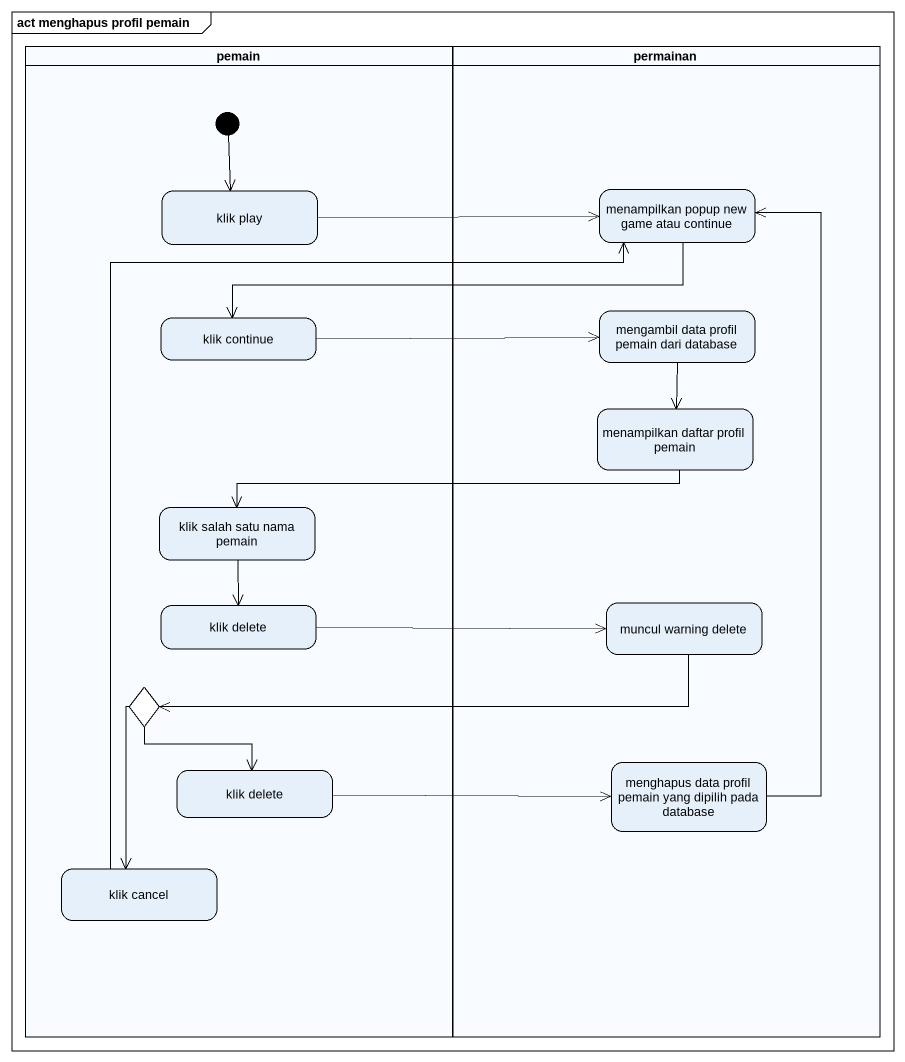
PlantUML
@startuml
mainframe act menghapus profil pemain
hide empty description
state pemain <<partition>> {
  state "klik play" as klik_play
  state "klik continue" as klik_continue
  state "klik salah satu nama pemain" as klik_salah_satu_nama_pemain
  state "klik delete" as klik_delete
  state choice1 <<choice>>
  state "klik delete" as klik_delete_2
  state "klik cancel" as klik_cancel
  [*] --> klik_play
}
state permainan <<partition>> {
  state "menampilkan popup new game atau continue" as menampilkan_popup_new_game
  state "mengambil data profil pemain dari database" as mengambil_data_profil
  state "menampilkan daftar profil pemain" as menampilkan_daftar_profil
  state "muncul warning delete" as muncul_warning_delete
  state "menghapus data profil pemain yang dipilih pada database" as menghapus_data_profil
}
klik_play -right-> menampilkan_popup_new_game
menampilkan_popup_new_game -left-> klik_continue
klik_continue -right-> mengambil_data_profil
mengambil_data_profil --> menampilkan_daftar_profil
menampilkan_daftar_profil -left-> klik_salah_satu_nama_pemain
klik_salah_satu_nama_pemain --> klik_delete
klik_delete -right-> muncul_warning_delete
muncul_warning_delete -left-> choice1
choice1 --> klik_delete_2
choice1 --> klik_cancel
klik_delete_2 -right-> menghapus_data_profil
menghapus_data_profil -up-> menampilkan_popup_new_game
klik_cancel -up-> menampilkan_popup_new_game
@enduml
